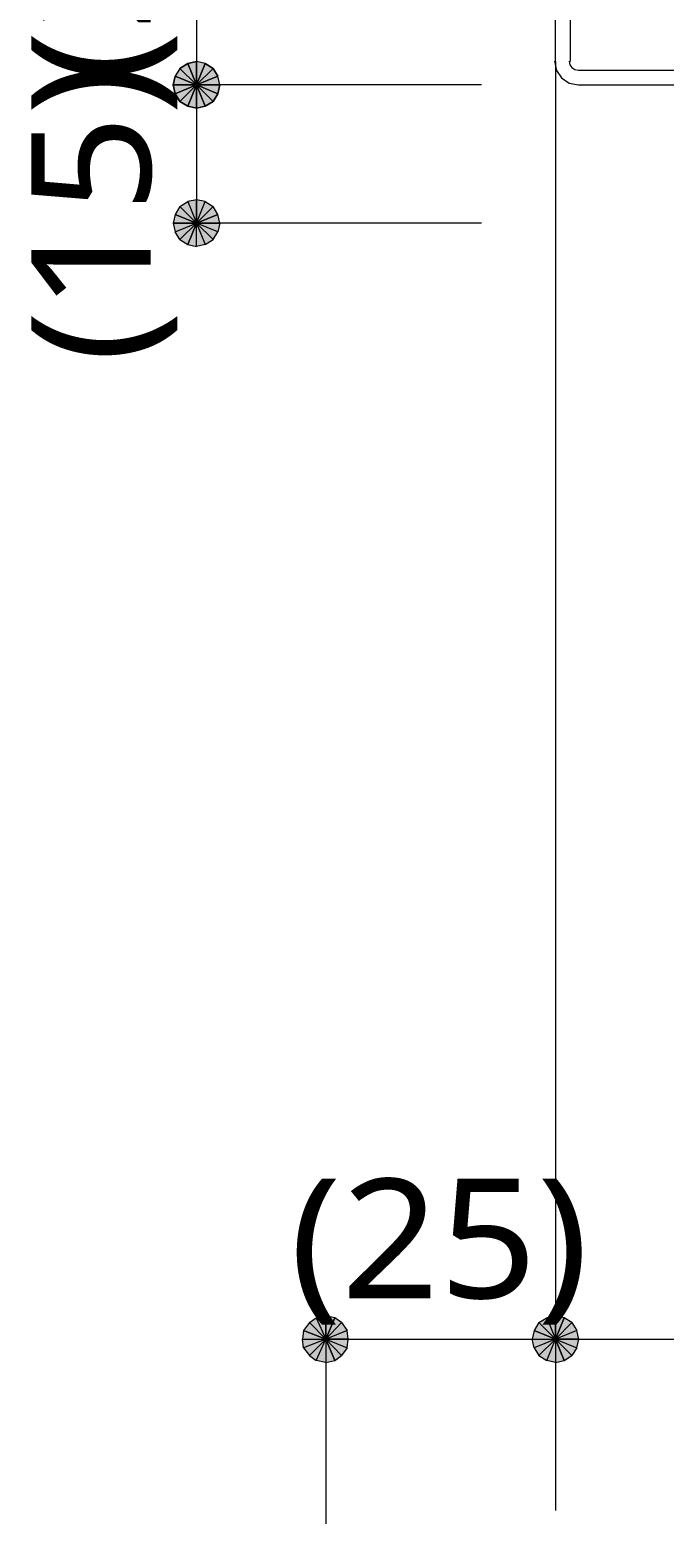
# Model space of a CAD drawing. Header units: millimetres. Extents: x 0 to 420, y 0 to 297.
# Drawn here: x 305.23 to 319.04, y 219.18 to 251.48 of the extents above; entities that cross this region are included whole.
import ezdxf
from ezdxf.enums import TextEntityAlignment as Align

# ---------------------------------------------------------------- set-up
doc = ezdxf.new("R2010")
doc.units = ezdxf.units.MM
doc.styles.add('kst32b', font='NotoSansJP-Variable.ttf')

msp = doc.modelspace()

# ---------------------------------------------------------------- hatches: boundary and pattern name
h = msp.add_hatch(color=7)
h.paths.add_polyline_path([(308.504, 250.634), (308.398, 250.465), (308.864, 250.275), (308.504, 250.634)])
h.paths.add_polyline_path([(308.398, 250.465), (308.864, 250.275), (308.356, 250.275), (308.398, 250.465)])
h = msp.add_hatch(color=7)
h.paths.add_polyline_path([(308.504, 250.634), (308.398, 250.465), (308.864, 250.275), (308.504, 250.634)])
h.paths.add_polyline_path([(308.398, 250.465), (308.864, 250.275), (308.356, 250.275), (308.398, 250.465)])
h.paths.add_polyline_path([(308.864, 250.275), (308.356, 250.275), (308.398, 250.084), (308.864, 250.275)])
h = msp.add_hatch(color=7)
h.paths.add_polyline_path([(308.864, 250.783), (308.673, 250.74), (308.864, 250.275), (308.864, 250.783)])
h.paths.add_polyline_path([(308.673, 250.74), (308.864, 250.275), (308.504, 250.634), (308.673, 250.74)])
h.paths.add_polyline_path([(308.864, 250.275), (308.504, 250.634), (308.398, 250.465), (308.864, 250.275)])
h = msp.add_hatch(color=7)
h.paths.add_polyline_path([(309.054, 250.74), (308.864, 250.783), (308.864, 250.275), (309.054, 250.74)])
h.paths.add_polyline_path([(308.864, 250.783), (308.864, 250.275), (308.673, 250.74), (308.864, 250.783)])
h.paths.add_polyline_path([(308.864, 250.275), (308.673, 250.74), (308.504, 250.634), (308.864, 250.275)])
h = msp.add_hatch(color=7)
h.paths.add_polyline_path([(309.054, 250.74), (308.864, 250.783), (308.864, 250.275), (309.054, 250.74)])
h.paths.add_polyline_path([(308.864, 250.783), (308.864, 250.275), (308.673, 250.74), (308.864, 250.783)])
h.paths.add_polyline_path([(308.864, 250.275), (308.673, 250.74), (308.504, 250.634), (308.864, 250.275)])
h = msp.add_hatch(color=7)
h.paths.add_polyline_path([(309.33, 250.465), (309.224, 250.634), (308.864, 250.275), (309.33, 250.465)])
h.paths.add_polyline_path([(309.224, 250.634), (308.864, 250.275), (309.054, 250.74), (309.224, 250.634)])
h.paths.add_polyline_path([(308.864, 250.275), (309.054, 250.74), (308.864, 250.783), (308.864, 250.275)])
h = msp.add_hatch(color=7)
h.paths.add_polyline_path([(309.372, 250.275), (309.33, 250.465), (308.864, 250.275), (309.372, 250.275)])
h.paths.add_polyline_path([(309.33, 250.465), (308.864, 250.275), (309.224, 250.634), (309.33, 250.465)])
h.paths.add_polyline_path([(308.864, 250.275), (309.224, 250.634), (309.054, 250.74), (308.864, 250.275)])
h = msp.add_hatch(color=7)
h.paths.add_polyline_path([(309.372, 250.275), (309.33, 250.465), (308.864, 250.275), (309.372, 250.275)])
h.paths.add_polyline_path([(309.33, 250.465), (308.864, 250.275), (309.224, 250.634), (309.33, 250.465)])
h.paths.add_polyline_path([(308.864, 250.275), (309.224, 250.634), (309.054, 250.74), (308.864, 250.275)])
h = msp.add_hatch(color=7)
h.paths.add_polyline_path([(308.398, 250.465), (308.356, 250.275), (308.864, 250.275), (308.398, 250.465)])
h.paths.add_polyline_path([(308.356, 250.275), (308.864, 250.275), (308.398, 250.084), (308.356, 250.275)])
h.paths.add_polyline_path([(308.864, 250.275), (308.398, 250.084), (308.504, 249.915), (308.864, 250.275)])
h = msp.add_hatch(color=7)
h.paths.add_polyline_path([(309.224, 249.915), (309.33, 250.084), (308.864, 250.275), (309.224, 249.915)])
h.paths.add_polyline_path([(309.33, 250.084), (308.864, 250.275), (309.372, 250.275), (309.33, 250.084)])
h.paths.add_polyline_path([(308.864, 250.275), (309.372, 250.275), (309.33, 250.465), (308.864, 250.275)])
h = msp.add_hatch(color=7)
h.paths.add_polyline_path([(308.356, 250.275), (308.398, 250.084), (308.864, 250.275), (308.356, 250.275)])
h.paths.add_polyline_path([(308.398, 250.084), (308.864, 250.275), (308.504, 249.915), (308.398, 250.084)])
h.paths.add_polyline_path([(308.864, 250.275), (308.504, 249.915), (308.673, 249.809), (308.864, 250.275)])
h = msp.add_hatch(color=7)
h.paths.add_polyline_path([(308.398, 250.084), (308.504, 249.915), (308.864, 250.275), (308.398, 250.084)])
h.paths.add_polyline_path([(308.504, 249.915), (308.864, 250.275), (308.673, 249.809), (308.504, 249.915)])
h.paths.add_polyline_path([(308.864, 250.275), (308.673, 249.809), (308.864, 249.767), (308.864, 250.275)])
h = msp.add_hatch(color=7)
h.paths.add_polyline_path([(308.504, 249.915), (308.673, 249.809), (308.864, 250.275), (308.504, 249.915)])
h.paths.add_polyline_path([(308.673, 249.809), (308.864, 250.275), (308.864, 249.767), (308.673, 249.809)])
h.paths.add_polyline_path([(308.864, 250.275), (308.864, 249.767), (309.054, 249.809), (308.864, 250.275)])
h = msp.add_hatch(color=7)
h.paths.add_polyline_path([(308.673, 249.809), (308.864, 249.767), (308.864, 250.275), (308.673, 249.809)])
h.paths.add_polyline_path([(308.864, 249.767), (308.864, 250.275), (309.054, 249.809), (308.864, 249.767)])
h.paths.add_polyline_path([(308.864, 250.275), (309.054, 249.809), (309.224, 249.915), (308.864, 250.275)])
h = msp.add_hatch(color=7)
h.paths.add_polyline_path([(309.054, 249.809), (309.224, 249.915), (308.864, 250.275), (309.054, 249.809)])
h.paths.add_polyline_path([(309.224, 249.915), (308.864, 250.275), (309.33, 250.084), (309.224, 249.915)])
h.paths.add_polyline_path([(308.864, 250.275), (309.33, 250.084), (309.372, 250.275), (308.864, 250.275)])
h = msp.add_hatch(color=7)
h.paths.add_polyline_path([(308.864, 249.767), (309.054, 249.809), (308.864, 250.275), (308.864, 249.767)])
h.paths.add_polyline_path([(309.054, 249.809), (308.864, 250.275), (309.224, 249.915), (309.054, 249.809)])
h.paths.add_polyline_path([(308.864, 250.275), (309.224, 249.915), (309.33, 250.084), (308.864, 250.275)])
for points in [[(309.33, 250.084), (309.372, 250.275), (308.864, 250.275), (309.33, 250.084)], [(308.398, 247.459), (308.356, 247.269), (308.864, 247.269), (308.398, 247.459)], [(311.87, 223.456), (311.679, 223.499), (311.679, 222.991), (311.87, 223.456)], [(316.865, 223.456), (316.675, 223.499), (316.675, 222.991), (316.865, 223.456)]]:
    msp.add_hatch(color=7).paths.add_polyline_path(points)
h = msp.add_hatch(color=7)
h.paths.add_polyline_path([(308.864, 247.777), (308.673, 247.735), (308.864, 247.269), (308.864, 247.777)])
h.paths.add_polyline_path([(308.673, 247.735), (308.864, 247.269), (308.504, 247.629), (308.673, 247.735)])
h.paths.add_polyline_path([(308.864, 247.269), (308.504, 247.629), (308.398, 247.459), (308.864, 247.269)])
h = msp.add_hatch(color=7)
h.paths.add_polyline_path([(309.33, 247.459), (309.224, 247.629), (308.864, 247.269), (309.33, 247.459)])
h.paths.add_polyline_path([(309.224, 247.629), (308.864, 247.269), (309.054, 247.735), (309.224, 247.629)])
h.paths.add_polyline_path([(308.864, 247.269), (309.054, 247.735), (308.864, 247.777), (308.864, 247.269)])
h = msp.add_hatch(color=7)
h.paths.add_polyline_path([(309.224, 246.909), (309.33, 247.079), (308.864, 247.269), (309.224, 246.909)])
h.paths.add_polyline_path([(309.33, 247.079), (308.864, 247.269), (309.372, 247.269), (309.33, 247.079)])
h.paths.add_polyline_path([(308.864, 247.269), (309.372, 247.269), (309.33, 247.459), (308.864, 247.269)])
h = msp.add_hatch(color=7)
h.paths.add_polyline_path([(308.356, 247.269), (308.398, 247.079), (308.864, 247.269), (308.356, 247.269)])
h.paths.add_polyline_path([(308.398, 247.079), (308.864, 247.269), (308.504, 246.909), (308.398, 247.079)])
h.paths.add_polyline_path([(308.864, 247.269), (308.504, 246.909), (308.673, 246.803), (308.864, 247.269)])
h = msp.add_hatch(color=7)
h.paths.add_polyline_path([(308.673, 246.803), (308.864, 246.761), (308.864, 247.269), (308.673, 246.803)])
h.paths.add_polyline_path([(308.864, 246.761), (308.864, 247.269), (309.054, 246.803), (308.864, 246.761)])
h.paths.add_polyline_path([(308.864, 247.269), (309.054, 246.803), (309.224, 246.909), (308.864, 247.269)])
h = msp.add_hatch(color=7)
h.paths.add_polyline_path([(311.679, 223.499), (311.468, 223.456), (311.679, 222.991), (311.679, 223.499)])
h.paths.add_polyline_path([(311.468, 223.456), (311.679, 222.991), (311.319, 223.351), (311.468, 223.456)])
h.paths.add_polyline_path([(311.679, 222.991), (311.319, 223.351), (311.192, 223.181), (311.679, 222.991)])
h = msp.add_hatch(color=7)
h.paths.add_polyline_path([(316.675, 223.499), (316.484, 223.456), (316.675, 222.991), (316.675, 223.499)])
h.paths.add_polyline_path([(316.484, 223.456), (316.675, 222.991), (316.315, 223.351), (316.484, 223.456)])
h.paths.add_polyline_path([(316.675, 222.991), (316.315, 223.351), (316.209, 223.181), (316.675, 222.991)])
h = msp.add_hatch(color=7)
h.paths.add_polyline_path([(311.192, 223.181), (311.171, 222.991), (311.679, 222.991), (311.192, 223.181)])
h.paths.add_polyline_path([(311.171, 222.991), (311.679, 222.991), (311.192, 222.8), (311.171, 222.991)])
h.paths.add_polyline_path([(311.679, 222.991), (311.192, 222.8), (311.319, 222.631), (311.679, 222.991)])
h = msp.add_hatch(color=7)
h.paths.add_polyline_path([(312.166, 222.991), (312.145, 223.181), (311.679, 222.991), (312.166, 222.991)])
h.paths.add_polyline_path([(312.145, 223.181), (311.679, 222.991), (312.018, 223.351), (312.145, 223.181)])
h.paths.add_polyline_path([(311.679, 222.991), (312.018, 223.351), (311.87, 223.456), (311.679, 222.991)])
h = msp.add_hatch(color=7)
h.paths.add_polyline_path([(316.209, 223.181), (316.166, 222.991), (316.675, 222.991), (316.209, 223.181)])
h.paths.add_polyline_path([(316.166, 222.991), (316.675, 222.991), (316.209, 222.8), (316.166, 222.991)])
h.paths.add_polyline_path([(316.675, 222.991), (316.209, 222.8), (316.315, 222.631), (316.675, 222.991)])
h = msp.add_hatch(color=7)
h.paths.add_polyline_path([(317.182, 222.991), (317.14, 223.181), (316.675, 222.991), (317.182, 222.991)])
h.paths.add_polyline_path([(317.14, 223.181), (316.675, 222.991), (317.034, 223.351), (317.14, 223.181)])
h.paths.add_polyline_path([(316.675, 222.991), (317.034, 223.351), (316.865, 223.456), (316.675, 222.991)])
h = msp.add_hatch(color=7)
h.paths.add_polyline_path([(311.319, 222.631), (311.468, 222.525), (311.679, 222.991), (311.319, 222.631)])
h.paths.add_polyline_path([(311.468, 222.525), (311.679, 222.991), (311.679, 222.483), (311.468, 222.525)])
h.paths.add_polyline_path([(311.679, 222.991), (311.679, 222.483), (311.87, 222.525), (311.679, 222.991)])
h = msp.add_hatch(color=7)
h.paths.add_polyline_path([(311.87, 222.525), (312.018, 222.631), (311.679, 222.991), (311.87, 222.525)])
h.paths.add_polyline_path([(312.018, 222.631), (311.679, 222.991), (312.145, 222.8), (312.018, 222.631)])
h.paths.add_polyline_path([(311.679, 222.991), (312.145, 222.8), (312.166, 222.991), (311.679, 222.991)])
h = msp.add_hatch(color=7)
h.paths.add_polyline_path([(316.315, 222.631), (316.484, 222.525), (316.675, 222.991), (316.315, 222.631)])
h.paths.add_polyline_path([(316.484, 222.525), (316.675, 222.991), (316.675, 222.483), (316.484, 222.525)])
h.paths.add_polyline_path([(316.675, 222.991), (316.675, 222.483), (316.865, 222.525), (316.675, 222.991)])
h = msp.add_hatch(color=7)
h.paths.add_polyline_path([(316.865, 222.525), (317.034, 222.631), (316.675, 222.991), (316.865, 222.525)])
h.paths.add_polyline_path([(317.034, 222.631), (316.675, 222.991), (317.14, 222.8), (317.034, 222.631)])
h.paths.add_polyline_path([(316.675, 222.991), (317.14, 222.8), (317.182, 222.991), (316.675, 222.991)])

# ---------------------------------------------------------------- linework, layer by layer
at = {"lineweight": 13}
for points in [[(308.864, 255.27), (308.864, 250.275), (308.864, 247.269)], [(316.675, 250.783), (316.675, 254.741)], [(316.992, 254.741), (316.992, 250.783)], [(316.653, 250.793), (316.694, 250.591), (316.805, 250.427), (316.97, 250.315), (317.172, 250.275)], [(316.675, 250.783), (316.675, 219.265)], [(316.971, 250.793), (316.987, 250.715), (317.03, 250.651), (317.094, 250.608), (317.172, 250.592)], [(317.182, 250.592), (325.459, 250.592)], [(315.066, 250.275), (308.864, 250.275)], [(317.182, 250.275), (325.459, 250.275)], [(315.066, 247.269), (308.864, 247.269)], [(311.679, 222.991), (311.679, 210.629)], [(311.679, 222.991), (316.675, 222.991), (344.466, 222.991)]]:
    msp.add_lwpolyline(points, dxfattribs=at)
at = {"lineweight": 0}
for points in [[(308.864, 250.275), (308.504, 250.634), (308.398, 250.465)], [(308.504, 250.634), (308.398, 250.465), (308.864, 250.275)], [(308.504, 250.634), (308.398, 250.465), (308.864, 250.275)], [(308.673, 250.74), (308.864, 250.275), (308.504, 250.634)], [(308.864, 250.275), (308.673, 250.74), (308.504, 250.634)], [(308.864, 250.275), (308.673, 250.74), (308.504, 250.634)], [(308.864, 250.783), (308.673, 250.74), (308.864, 250.275)], [(308.864, 250.783), (308.864, 250.275), (308.673, 250.74)], [(308.864, 250.783), (308.864, 250.275), (308.673, 250.74)], [(308.864, 250.275), (309.054, 250.74), (308.864, 250.783)], [(309.054, 250.74), (308.864, 250.783), (308.864, 250.275)], [(309.054, 250.74), (308.864, 250.783), (308.864, 250.275)], [(309.224, 250.634), (308.864, 250.275), (309.054, 250.74)], [(308.864, 250.275), (309.224, 250.634), (309.054, 250.74)], [(308.864, 250.275), (309.224, 250.634), (309.054, 250.74)], [(309.33, 250.465), (309.224, 250.634), (308.864, 250.275)], [(309.33, 250.465), (308.864, 250.275), (309.224, 250.634)], [(309.33, 250.465), (308.864, 250.275), (309.224, 250.634)], [(308.398, 250.465), (308.356, 250.275), (308.864, 250.275)], [(308.398, 250.465), (308.864, 250.275), (308.356, 250.275)], [(308.398, 250.465), (308.864, 250.275), (308.356, 250.275)], [(308.864, 250.275), (309.372, 250.275), (309.33, 250.465)], [(309.372, 250.275), (309.33, 250.465), (308.864, 250.275)], [(309.372, 250.275), (309.33, 250.465), (308.864, 250.275)], [(308.356, 250.275), (308.398, 250.084), (308.864, 250.275)], [(308.356, 250.275), (308.864, 250.275), (308.398, 250.084)], [(308.864, 250.275), (308.356, 250.275), (308.398, 250.084)], [(308.398, 250.084), (308.864, 250.275), (308.504, 249.915)], [(308.864, 250.275), (308.398, 250.084), (308.504, 249.915)], [(308.398, 250.084), (308.504, 249.915), (308.864, 250.275)], [(308.864, 250.275), (308.504, 249.915), (308.673, 249.809)], [(308.504, 249.915), (308.673, 249.809), (308.864, 250.275)], [(308.504, 249.915), (308.864, 250.275), (308.673, 249.809)], [(308.673, 249.809), (308.864, 249.767), (308.864, 250.275)], [(308.673, 249.809), (308.864, 250.275), (308.864, 249.767)], [(308.864, 250.275), (308.673, 249.809), (308.864, 249.767)], [(308.864, 249.767), (308.864, 250.275), (309.054, 249.809)], [(308.864, 250.275), (309.054, 249.809), (309.224, 249.915)], [(309.224, 249.915), (309.33, 250.084), (308.864, 250.275)], [(309.33, 250.084), (308.864, 250.275), (309.372, 250.275)], [(308.864, 250.275), (308.864, 249.767), (309.054, 249.809)], [(309.054, 249.809), (309.224, 249.915), (308.864, 250.275)], [(309.224, 249.915), (308.864, 250.275), (309.33, 250.084)], [(308.864, 250.275), (309.33, 250.084), (309.372, 250.275)], [(308.864, 249.767), (309.054, 249.809), (308.864, 250.275)], [(309.054, 249.809), (308.864, 250.275), (309.224, 249.915)], [(308.864, 250.275), (309.224, 249.915), (309.33, 250.084)], [(309.33, 250.084), (309.372, 250.275), (308.864, 250.275)], [(308.673, 247.735), (308.864, 247.269), (308.504, 247.629)], [(308.864, 247.777), (308.673, 247.735), (308.864, 247.269)], [(308.864, 247.269), (309.054, 247.735), (308.864, 247.777)], [(309.224, 247.629), (308.864, 247.269), (309.054, 247.735)], [(308.398, 247.459), (308.356, 247.269), (308.864, 247.269)], [(308.864, 247.269), (308.504, 247.629), (308.398, 247.459)], [(309.33, 247.459), (309.224, 247.629), (308.864, 247.269)], [(308.864, 247.269), (309.372, 247.269), (309.33, 247.459)], [(308.356, 247.269), (308.398, 247.079), (308.864, 247.269)], [(308.398, 247.079), (308.864, 247.269), (308.504, 246.909)], [(308.864, 247.269), (308.504, 246.909), (308.673, 246.803)], [(308.673, 246.803), (308.864, 246.761), (308.864, 247.269)], [(308.864, 246.761), (308.864, 247.269), (309.054, 246.803)], [(308.864, 247.269), (309.054, 246.803), (309.224, 246.909)], [(309.224, 246.909), (309.33, 247.079), (308.864, 247.269)], [(309.33, 247.079), (308.864, 247.269), (309.372, 247.269)], [(311.679, 223.499), (311.468, 223.456), (311.679, 222.991)], [(311.87, 223.456), (311.679, 223.499), (311.679, 222.991)], [(316.675, 223.499), (316.484, 223.456), (316.675, 222.991)], [(316.865, 223.456), (316.675, 223.499), (316.675, 222.991)], [(311.192, 223.181), (311.171, 222.991), (311.679, 222.991)], [(311.679, 222.991), (311.319, 223.351), (311.192, 223.181)], [(311.468, 223.456), (311.679, 222.991), (311.319, 223.351)], [(311.679, 222.991), (312.018, 223.351), (311.87, 223.456)], [(312.145, 223.181), (311.679, 222.991), (312.018, 223.351)], [(312.166, 222.991), (312.145, 223.181), (311.679, 222.991)], [(316.209, 223.181), (316.166, 222.991), (316.675, 222.991)], [(316.675, 222.991), (316.315, 223.351), (316.209, 223.181)], [(316.484, 223.456), (316.675, 222.991), (316.315, 223.351)], [(316.675, 222.991), (317.034, 223.351), (316.865, 223.456)], [(317.14, 223.181), (316.675, 222.991), (317.034, 223.351)], [(317.182, 222.991), (317.14, 223.181), (316.675, 222.991)], [(311.171, 222.991), (311.679, 222.991), (311.192, 222.8)], [(311.679, 222.991), (311.192, 222.8), (311.319, 222.631)], [(311.319, 222.631), (311.468, 222.525), (311.679, 222.991)], [(311.468, 222.525), (311.679, 222.991), (311.679, 222.483)], [(311.679, 222.991), (311.679, 222.483), (311.87, 222.525)], [(311.87, 222.525), (312.018, 222.631), (311.679, 222.991)], [(312.018, 222.631), (311.679, 222.991), (312.145, 222.8)], [(311.679, 222.991), (312.145, 222.8), (312.166, 222.991)], [(316.166, 222.991), (316.675, 222.991), (316.209, 222.8)], [(316.675, 222.991), (316.209, 222.8), (316.315, 222.631)], [(316.315, 222.631), (316.484, 222.525), (316.675, 222.991)], [(316.484, 222.525), (316.675, 222.991), (316.675, 222.483)], [(316.675, 222.991), (316.675, 222.483), (316.865, 222.525)], [(316.865, 222.525), (317.034, 222.631), (316.675, 222.991)], [(317.034, 222.631), (316.675, 222.991), (317.14, 222.8)], [(316.675, 222.991), (317.14, 222.8), (317.182, 222.991)]]:
    msp.add_lwpolyline(points, close=True, dxfattribs=at)

# ---------------------------------------------------------------- texts
at = {"style": 'kst32b'}
for s, p, p2 in [('(25)', (307.869, 250.338), (307.869, 256.835)), ('(15)', (307.869, 244.242), (307.869, 250.739)), ('(25)', (310.896, 223.88), (317.393, 223.88))]:
    msp.add_text(s, height=2.5989, dxfattribs=at).set_placement(p, p2, align=Align.FIT)

doc.saveas('drawing.dxf')
